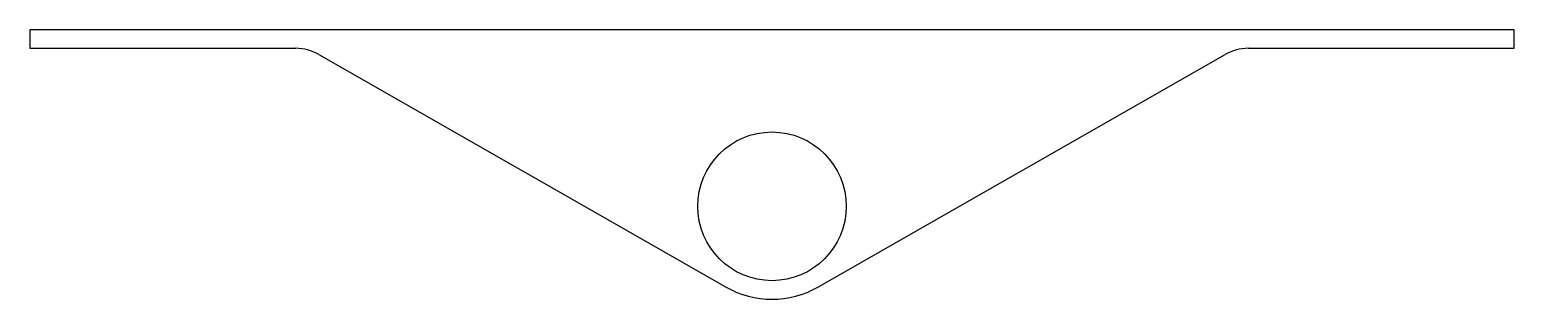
# Model space of a CAD drawing. Header units: metres. Extents: x -80 to 80, y -10 to 19.
import ezdxf

# ---------------------------------------------------------------- set-up
doc = ezdxf.new("R2010")
doc.units = ezdxf.units.M

msp = doc.modelspace()

# ---------------------------------------------------------------- linework, layer by layer
at = {"layer": 'PARAMETRIX'}
for p, q in [((80, 19), (-80, 19)), ((-80, 19), (-80, 17)), ((80, 17), (80, 19)), ((-80, 17), (-51.3254, 17)), ((-48.8486, 16.3435), (-4.9535, -8.6869)), ((4.9535, -8.6869), (48.8486, 16.3435)), ((51.3254, 17), (80, 17))]:
    msp.add_line(p, q, dxfattribs=at)
msp.add_circle((0, 0), 8, dxfattribs=at)
for centre, radius, start, end in [((-51.3254, 12), 5, 60.3068, 90), ((51.3254, 12), 5, 90, 119.6932), ((0, 0), 10, 240.3068, 299.6932)]:
    msp.add_arc(centre, radius, start, end, dxfattribs=at)

doc.saveas('drawing.dxf')
